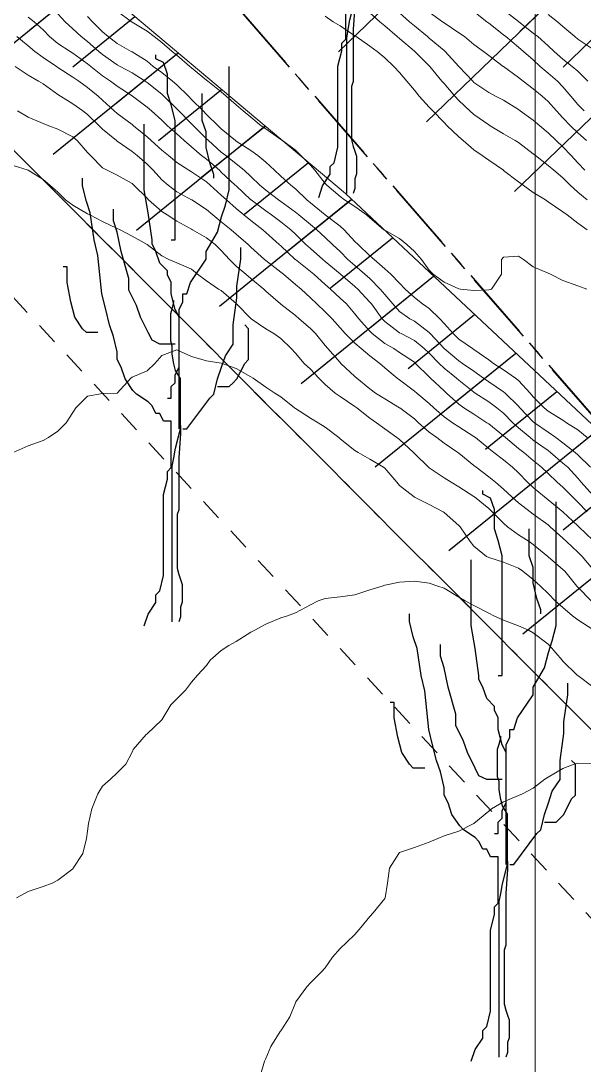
# Model space of a CAD drawing. Header units: centimetres. Extents: x 0 to 642158, y -847 to 649707.
# Drawn here: x 616849.51 to 616868.46, y 621132.12 to 621167.28 of the extents above; entities that cross this region are included whole.
import ezdxf

# ---------------------------------------------------------------- set-up
doc = ezdxf.new("R2010")
doc.units = ezdxf.units.CM
doc.header["$MEASUREMENT"] = 0
doc.linetypes.add('CENTERX2', pattern=[4, 2.5, -0.5, 0.5, -0.5])
doc.linetypes.add('JIS_02_0.7', pattern=[1.35, 0.75, -0.6])
for name, color, linetype, lineweight in [('MEV_grille', 254, 'Continuous', 9), ('MEV_schema paysager_V', 7, 'Continuous', 20), ('MEV_vegetal_V', 7, 'Continuous', 25), ('WAL_parcellaire agricole', 7, 'JIS_02_0.7', 25), ('WAL_topographie 0.5', 253, 'Continuous', 20)]:
    doc.layers.add(name, color=color, linetype=linetype, lineweight=lineweight)
doc.layers.add('MEV_schema paysager_Ha', color=7, linetype='Continuous', lineweight=25, transparency=0.13)
doc.layers.add('SPW_parcellaire cadastral', color=7, linetype='CENTERX2', lineweight=25, true_color=0xff0542)
picture_1 = doc.add_image_def('image2.png', size_in_pixel=(6614, 11023))

# ---------------------------------------------------------------- blocks, each defined once
blk = doc.blocks.new('legende vegetal')
at = {"layer": 'MEV_vegetal_V'}
for points in [[(616859.43, 621161.144), (616859.56, 621161.534), (616859.819, 621161.924), (616859.819, 621162.183), (616859.949, 621162.313), (616860.079, 621162.833), (616860.079, 621165.56), (616860.209, 621166.08), (616860.209, 621166.339), (616860.339, 621166.469), (616860.339, 621168.028)], [(616860.373, 621161.279), (616860.373, 621166.521), (616860.427, 621166.794), (616860.482, 621167.121), (616860.646, 621167.777), (616860.646, 621169.469), (616860.482, 621169.742), (616860.427, 621169.96), (616860.373, 621170.288), (616860.373, 621170.561), (616860.318, 621170.725), (616860.318, 621171.653), (616860.373, 621171.817), (616860.427, 621172.035), (616860.427, 621172.09)], [(616860.646, 621167.886), (616860.646, 621167.613), (616860.592, 621166.794), (616860.592, 621165.047), (616860.537, 621164.883), (616860.537, 621163.081), (616860.592, 621162.863), (616860.646, 621162.699), (616860.7, 621162.535), (616860.7, 621161.935), (616860.646, 621161.771), (616860.646, 621161.443), (616860.592, 621161.279)], [(616854.47, 621159.711), (616854.6, 621159.711), (616854.6, 621163.738), (616854.47, 621164.257), (616854.341, 621164.647), (616854.341, 621165.296), (616854.211, 621165.686), (616853.951, 621165.815), (616853.951, 621165.946)], [(616854.341, 621154.386), (616854.47, 621154.386), (616854.47, 621154.776), (616854.6, 621154.905), (616854.6, 621155.165), (616854.731, 621155.425), (616854.731, 621157.373), (616854.86, 621157.633), (616854.86, 621157.893), (616854.99, 621157.893), (616855.12, 621158.283), (616855.64, 621159.062), (616855.64, 621159.322), (616856.03, 621159.971), (616856.16, 621160.49), (616856.289, 621160.88), (616856.419, 621161.4), (616856.419, 621165.556)], [(616855.899, 621161.789), (616855.899, 621161.919), (616855.77, 621162.309), (616855.64, 621162.828), (616855.64, 621163.348), (616855.51, 621163.738), (616855.51, 621164.647)], [(616854.731, 621153.347), (616854.731, 621157.114), (616854.6, 621157.373), (616854.47, 621157.893), (616854.47, 621158.283), (616854.341, 621158.542), (616854.341, 621158.672), (616854.08, 621158.932), (616853.951, 621159.322), (616853.821, 621159.581), (616853.821, 621159.711), (616853.691, 621160.62), (616853.561, 621161.4), (616853.561, 621163.608)], [(616853.561, 621146.723), (616853.691, 621147.112), (616853.951, 621147.502), (616853.951, 621147.762), (616854.08, 621147.892), (616854.211, 621148.411), (616854.211, 621151.139), (616854.341, 621151.659), (616854.341, 621151.918), (616854.47, 621152.048), (616854.47, 621153.607), (616854.211, 621153.607), (616854.08, 621153.866), (616853.951, 621153.866), (616853.821, 621154.126), (616853.691, 621154.256), (616853.301, 621154.516), (616853.171, 621154.646), (616852.912, 621155.035), (616852.781, 621155.425), (616852.651, 621155.685), (616852.651, 621155.945), (616852.522, 621156.464), (616852.392, 621156.854), (616852.261, 621157.373), (616852.132, 621157.893), (616852.002, 621159.191), (616851.872, 621159.711), (616851.742, 621160.62), (616851.612, 621161.01), (616851.482, 621161.529), (616851.482, 621161.789)], [(616854.6, 621156.204), (616854.08, 621156.204), (616853.821, 621156.334), (616853.691, 621156.594), (616853.431, 621157.114), (616853.301, 621157.503), (616853.041, 621158.023), (616853.041, 621158.412), (616852.781, 621159.322), (616852.651, 621159.971), (616852.522, 621160.36), (616852.522, 621160.75)], [(616854.86, 621153.347), (616854.99, 621153.347), (616855.77, 621154.386), (616855.899, 621154.516), (616856.03, 621155.035), (616856.16, 621155.425), (616856.289, 621155.815), (616856.55, 621156.204), (616856.55, 621156.854), (616856.679, 621157.763), (616856.679, 621158.153), (616856.809, 621159.062), (616856.809, 621159.452)], [(616852.002, 621156.594), (616851.612, 621156.594), (616851.482, 621156.724), (616851.222, 621157.114), (616851.093, 621157.633), (616850.962, 621158.283), (616850.962, 621158.802), (616850.832, 621158.802)], [(616854.504, 621146.858), (616854.504, 621152.1), (616854.559, 621152.373), (616854.614, 621152.7), (616854.778, 621153.356), (616854.778, 621155.048), (616854.614, 621155.321), (616854.559, 621155.539), (616854.504, 621155.867), (616854.504, 621156.14), (616854.45, 621156.303), (616854.45, 621157.232), (616854.504, 621157.396), (616854.559, 621157.614), (616854.559, 621157.668)], [(616856.03, 621154.776), (616856.419, 621154.776), (616856.55, 621154.905), (616856.679, 621155.035), (616856.939, 621155.555), (616857.069, 621155.685), (616857.069, 621156.724), (616856.939, 621156.854)], [(616854.778, 621153.465), (616854.778, 621153.191), (616854.723, 621152.373), (616854.723, 621150.626), (616854.668, 621150.462), (616854.668, 621148.66), (616854.723, 621148.442), (616854.778, 621148.278), (616854.832, 621148.114), (616854.832, 621147.513), (616854.778, 621147.35), (616854.778, 621147.022), (616854.723, 621146.858)], [(616865.474, 621145.045), (616865.604, 621145.045), (616865.604, 621149.072), (616865.474, 621149.591), (616865.344, 621149.981), (616865.344, 621150.63), (616865.214, 621151.02), (616864.954, 621151.15), (616864.954, 621151.28)], [(616865.344, 621139.72), (616865.474, 621139.72), (616865.474, 621140.11), (616865.604, 621140.24), (616865.604, 621140.499), (616865.734, 621140.759), (616865.734, 621142.708), (616865.864, 621142.967), (616865.864, 621143.227), (616865.994, 621143.227), (616866.124, 621143.617), (616866.643, 621144.396), (616866.643, 621144.656), (616867.033, 621145.305), (616867.163, 621145.825), (616867.293, 621146.214), (616867.423, 621146.734), (616867.423, 621150.89)], [(616866.903, 621147.123), (616866.903, 621147.253), (616866.773, 621147.643), (616866.643, 621148.163), (616866.643, 621148.682), (616866.514, 621149.072), (616866.514, 621149.981)], [(616865.734, 621138.681), (616865.734, 621142.448), (616865.604, 621142.708), (616865.474, 621143.227), (616865.474, 621143.617), (616865.344, 621143.877), (616865.344, 621144.006), (616865.084, 621144.266), (616864.954, 621144.656), (616864.824, 621144.916), (616864.824, 621145.045), (616864.695, 621145.954), (616864.564, 621146.734), (616864.564, 621148.942)], [(616864.564, 621132.057), (616864.695, 621132.447), (616864.954, 621132.837), (616864.954, 621133.096), (616865.084, 621133.226), (616865.214, 621133.746), (616865.214, 621136.473), (616865.344, 621136.993), (616865.344, 621137.253), (616865.474, 621137.382), (616865.474, 621138.941), (616865.214, 621138.941), (616865.084, 621139.201), (616864.954, 621139.201), (616864.824, 621139.461), (616864.695, 621139.591), (616864.305, 621139.85), (616864.175, 621139.98), (616863.915, 621140.37), (616863.785, 621140.759), (616863.655, 621141.019), (616863.655, 621141.279), (616863.525, 621141.798), (616863.395, 621142.188), (616863.265, 621142.708), (616863.135, 621143.227), (616863.005, 621144.526), (616862.875, 621145.045), (616862.745, 621145.954), (616862.615, 621146.344), (616862.486, 621146.864), (616862.486, 621147.123)], [(616865.604, 621141.539), (616865.084, 621141.539), (616864.824, 621141.668), (616864.695, 621141.928), (616864.434, 621142.448), (616864.305, 621142.837), (616864.045, 621143.357), (616864.045, 621143.747), (616863.785, 621144.656), (616863.655, 621145.305), (616863.525, 621145.695), (616863.525, 621146.085)], [(616865.864, 621138.681), (616865.994, 621138.681), (616866.773, 621139.72), (616866.903, 621139.85), (616867.033, 621140.37), (616867.163, 621140.759), (616867.293, 621141.149), (616867.553, 621141.539), (616867.553, 621142.188), (616867.683, 621143.097), (616867.683, 621143.487), (616867.813, 621144.396), (616867.813, 621144.786)], [(616863.005, 621141.928), (616862.615, 621141.928), (616862.486, 621142.058), (616862.226, 621142.448), (616862.096, 621142.967), (616861.966, 621143.617), (616861.966, 621144.136), (616861.836, 621144.136)], [(616865.508, 621132.192), (616865.508, 621137.434), (616865.562, 621137.707), (616865.617, 621138.034), (616865.781, 621138.69), (616865.781, 621140.382), (616865.617, 621140.655), (616865.562, 621140.873), (616865.508, 621141.201), (616865.508, 621141.474), (616865.453, 621141.638), (616865.453, 621142.566), (616865.508, 621142.73), (616865.562, 621142.948), (616865.562, 621143.003)], [(616867.033, 621140.11), (616867.423, 621140.11), (616867.553, 621140.24), (616867.683, 621140.37), (616867.943, 621140.889), (616868.072, 621141.019), (616868.072, 621142.058), (616867.943, 621142.188)], [(616865.781, 621138.799), (616865.781, 621138.526), (616865.726, 621137.707), (616865.726, 621135.96), (616865.672, 621135.796), (616865.672, 621133.994), (616865.726, 621133.776), (616865.781, 621133.612), (616865.835, 621133.448), (616865.835, 621132.848), (616865.781, 621132.684), (616865.781, 621132.356), (616865.726, 621132.192)]]:
    blk.add_lwpolyline(points, dxfattribs=at)
blk = doc.blocks.new('*U112')
at = {"layer": 'MEV_grille', "transparency": 33554687}
blk.add_lwpolyline([(0, 1825.476), (0, -1825.476)], dxfattribs=at)
blk = doc.blocks.new('*U113')
at = {"layer": 'MEV_grille', "color": 0, "linetype": 'ByBlock', "lineweight": -2, "transparency": 16777216}
blk.add_blockref('*U112', (1500, 0), dxfattribs=at)

msp = doc.modelspace()

# ---------------------------------------------------------------- hatches: boundary and pattern name
at = {"layer": 'MEV_schema paysager_Ha', "transparency": 33554687}
h = msp.add_hatch(dxfattribs=at)
h.set_pattern_fill('ANSI31', color=60, scale=30, angle=359)
h.paths.add_polyline_path([(616757.324, 621259.849), (616760.155, 621257.242), (616760.982, 621256.726), (616761.085, 621254.97), (616761.292, 621252.904), (616762.739, 621251.355), (616766.252, 621247.429), (616776.276, 621240.095), (616803.635, 621221.386), (616814.775, 621210.573), (616832.211, 621197.985), (616844.965, 621188.786), (616864.899, 621172.406), (616872.703, 621166.356), (616874.496, 621164.947), (616886.002, 621150.276), (616883.932, 621149.958), (616881.224, 621149.639), (616872.465, 621156.485), (616855.742, 621169.779), (616840.293, 621183.152), (616825.694, 621194.945), (616802.145, 621212.096), (616783.054, 621227.818), (616772.886, 621235.766), (616764.994, 621244.141), (616758.559, 621250.209), (616756.434, 621253.911), (616755.706, 621255.731), (616755.584, 621257.613), (616755.706, 621258.644), (616756.92, 621259.615)])
h = msp.add_hatch(dxfattribs=at)
h.set_pattern_fill('ANSI31', color=60, scale=15, angle=359)
h.paths.add_polyline_path([(616757.324, 621259.849), (616760.155, 621257.242), (616760.982, 621256.726), (616761.085, 621254.97), (616761.292, 621252.904), (616762.739, 621251.355), (616766.252, 621247.429), (616776.276, 621240.095), (616803.635, 621221.386), (616814.775, 621210.573), (616832.211, 621197.985), (616844.965, 621188.786), (616864.899, 621172.406), (616872.703, 621166.356), (616874.496, 621164.947), (616886.002, 621150.276), (616883.932, 621149.958), (616881.75, 621152.337), (616874.75, 621159.908), (616858.874, 621173.092), (616842.557, 621186.029), (616828, 621196.997), (616806.346, 621214.81), (616786.102, 621230.091), (616775.767, 621237.806), (616766.25, 621245.564), (616760.173, 621251.167), (616760.132, 621253.928), (616759.25, 621255.916), (616756.75, 621257.606), (616755.706, 621258.644), (616756.92, 621259.615)])
h = msp.add_hatch(dxfattribs=at)
h.set_pattern_fill('ANSI31', color=60, scale=30, angle=354)
h.paths.add_polyline_path([(616763.793, 621237.399), (616780.361, 621223.636), (616806.73, 621203.109), (616835.432, 621183.048), (616849.2, 621170.918), (616860.426, 621161.465), (616877.021, 621145.92), (616895.432, 621126.667), (616906.244, 621113.266), (616915.551, 621100.874), (616925.104, 621088.577), (616933.769, 621076.473), (616936.099, 621075.05), (616937.977, 621072.979), (616937.912, 621070.973), (616937.135, 621069.225), (616936.358, 621067.608), (616937.135, 621064.501), (616940.76, 621060.683), (616945.227, 621056.8), (616947.105, 621052.206), (616962.41, 621024.728), (616974.109, 620995.255), (616988.613, 620964.831), (617000.873, 620934.818), (616994.034, 620945.287), (616980.56, 620976.65), (616967.841, 621003.399), (616952.474, 621032.764), (616936.299, 621056.62), (616930.996, 621060.508), (616927.549, 621064.307), (616925.604, 621066.074), (616925.516, 621067.841), (616925.125, 621068.86), (616924.852, 621069.499), (616924.487, 621070.183), (616924.304, 621071.324), (616923.391, 621073.103), (616922.341, 621073.925), (616921.096, 621075.97), (616919.417, 621078.356), (616911.722, 621092.304), (616907.214, 621097.272), (616901.665, 621105.707), (616893.69, 621116.453), (616882.131, 621129.394), (616872.652, 621139.563), (616858.571, 621155.492), (616844.444, 621168.426), (616830.582, 621180.304), (616816.719, 621190.861), (616800.357, 621202.226), (616786.054, 621214.304), (616772.55, 621226.115), (616757.239, 621240.336), (616751.019, 621247.072), (616746.267, 621252.771), (616748.773, 621253.031), (616755.597, 621245.259), (616761.904, 621239.386)])
h = msp.add_hatch(dxfattribs=at)
h.set_pattern_fill('ANSI31', color=60, scale=15, angle=354)
h.paths.add_polyline_path([(616763.793, 621237.399), (616780.361, 621223.636), (616806.73, 621203.109), (616835.432, 621183.048), (616849.2, 621170.918), (616860.426, 621161.465), (616877.021, 621145.92), (616895.432, 621126.667), (616906.244, 621113.266), (616915.551, 621100.874), (616925.104, 621088.577), (616933.769, 621076.473), (616936.099, 621075.05), (616937.977, 621072.979), (616937.912, 621070.973), (616937.135, 621069.225), (616936.358, 621067.608), (616937.135, 621064.501), (616940.76, 621060.683), (616945.227, 621056.8), (616947.105, 621052.206), (616962.41, 621024.728), (616974.109, 620995.255), (616988.613, 620964.831), (617000.873, 620934.818), (616995.278, 620946.197), (616981.322, 620977.591), (616968.949, 621004.724), (616954.95, 621033.47), (616939.273, 621058.598), (616934.212, 621062.775), (616932.292, 621066.548), (616932.356, 621068.019), (616932.484, 621070.385), (616932.676, 621072.303), (616931.333, 621074.286), (616929.926, 621075.948), (616928.134, 621077.547), (616926.215, 621078.186), (616923.976, 621080.872), (616915.079, 621094.601), (616910.377, 621100.394), (616904.363, 621108.155), (616896.709, 621119.194), (616884.982, 621132.444), (616875.303, 621142.281), (616859.978, 621158.245), (616846.267, 621170.017), (616832.7, 621182.018), (616818.337, 621192.934), (616802.115, 621203.987), (616787.085, 621215.761), (616773.725, 621227.447), (616758.184, 621241.318), (616751.756, 621248.212), (616746.267, 621252.771), (616748.773, 621253.031), (616755.597, 621245.259), (616761.904, 621239.386)])

# ---------------------------------------------------------------- linework, layer by layer
at = {"layer": 'MEV_schema paysager_V', "color": 60}
msp.add_lwpolyline([(616748.773, 621253.031), (616755.597, 621245.259), (616761.904, 621239.386), (616763.793, 621237.399), (616780.361, 621223.636), (616806.73, 621203.109), (616835.432, 621183.048), (616849.2, 621170.918), (616860.426, 621161.465), (616877.021, 621145.92), (616895.432, 621126.667), (616906.244, 621113.266)], dxfattribs=at)
at = {"layer": 'SPW_parcellaire cadastral'}
for points in [[(616759.547, 621253.317), (616769.052, 621263.236), (616807.471, 621257.591), (616853.21, 621251.95), (616855.188, 621236.398), (616860.014, 621211.506), (616871.754, 621169.863), (616875.83, 621158.333), (616880.257, 621148.971), (616874.289, 621147.611), (616838.405, 621188.897), (616792.367, 621225.886), (616769.031, 621243.825), (616759.547, 621253.317)], [(617069.693, 620775.462), (617042.312, 620836.61), (617036.267, 620850.114), (617034.006, 620855.163), (617017.558, 620891.904), (616974.006, 620989.185), (616961.91, 621014.447), (616950.392, 621034.719), (616936.965, 621054.591), (616923.841, 621069.865), (616923.568, 621072.35), (616921.936, 621074.869), (616902.276, 621105.214), (616875.163, 621136.929), (616841.151, 621171.07), (616825.651, 621183.795), (616803.88, 621199.445), (616783.079, 621216.904), (616753.119, 621246.609), (616755.27, 621248.854), (616758.203, 621251.915), (616759.547, 621253.317)], [(616759.547, 621253.317), (616769.031, 621243.825), (616792.367, 621225.886), (616838.405, 621188.897), (616874.289, 621147.611), (616880.257, 621148.971), (616875.83, 621158.333), (616871.754, 621169.863), (616860.014, 621211.506), (616855.188, 621236.398), (616853.21, 621251.95), (616866.215, 621247.765), (616874.077, 621241.92), (616881.234, 621232.553), (616885.867, 621223.79), (616890.69, 621210.508), (616901.351, 621171.858)], [(616847.565, 621061.691), (616772.42, 621142.06), (616841.151, 621171.07), (616875.163, 621136.929), (616902.276, 621105.214), (616921.936, 621074.869), (616923.568, 621072.35), (616896.517, 621069.531), (616879.69, 621063.677), (616847.565, 621061.691)]]:
    msp.add_lwpolyline(points, dxfattribs=at)
at = {"layer": 'WAL_parcellaire agricole'}
msp.add_lwpolyline([(616729.279, 621214.505), (616755.498, 621243.526), (616799.169, 621200.865), (616838.173, 621169.87), (616922.849, 621078.881), (616887.651, 621066.277), (616828.245, 621125.169), (616732.293, 621211.325), (616729.279, 621214.505)], dxfattribs=at)
at = {"layer": 'WAL_topographie 0.5'}
for points in [[(616868.681, 621152.25), (616868.25, 621152.672), (616868.164, 621152.75), (616867.75, 621153.073), (616867.508, 621153.25), (616867.25, 621153.428), (616866.787, 621153.75), (616866.75, 621153.781), (616866.3, 621154.25), (616866.25, 621154.308), (616865.803, 621154.75), (616865.75, 621154.794), (616865.25, 621155.129), (616865.078, 621155.25), (616864.75, 621155.486), (616864.37, 621155.75), (616864.25, 621155.831), (616863.754, 621156.25), (616863.75, 621156.254), (616863.283, 621156.75), (616863.25, 621156.787), (616862.75, 621157.166), (616862.601, 621157.25), (616862.25, 621157.501), (616862.026, 621157.75), (616861.75, 621158.071), (616861.602, 621158.25), (616861.25, 621158.602), (616861.086, 621158.75), (616860.75, 621159.043), (616860.511, 621159.25), (616860.25, 621159.511), (616859.993, 621159.75), (616859.75, 621159.984), (616859.463, 621160.25), (616859.25, 621160.421), (616858.863, 621160.75), (616858.75, 621160.844), (616858.25, 621161.202), (616858.178, 621161.25), (616857.75, 621161.578), (616857.552, 621161.75), (616857.25, 621162.044), (616857.024, 621162.25), (616856.75, 621162.464), (616856.398, 621162.75), (616856.25, 621162.866), (616855.817, 621163.25), (616855.75, 621163.315), (616855.311, 621163.75), (616855.25, 621163.813), (616854.821, 621164.25), (616854.75, 621164.324), (616854.322, 621164.75), (616854.25, 621164.814), (616853.75, 621165.208), (616853.689, 621165.25), (616853.25, 621165.527), (616852.843, 621165.75), (616852.75, 621165.8), (616852.25, 621166.146), (616852.129, 621166.25), (616851.75, 621166.592), (616851.539, 621166.75), (616851.25, 621167.012), (616850.996, 621167.25), (616850.75, 621167.516)], [(616868.55, 621158.25), (616868.25, 621158.362), (616867.75, 621158.535), (616867.325, 621158.75), (616867.25, 621158.79), (616866.75, 621159), (616866.426, 621159.25), (616866.25, 621159.355), (616865.75, 621159.324), (616865.681, 621159.25), (616865.675, 621158.75), (616865.341, 621158.25), (616865.25, 621158.228), (616864.75, 621158.197), (616864.306, 621158.25), (616864.25, 621158.257), (616863.75, 621158.482), (616863.384, 621158.75), (616863.25, 621158.891), (616862.985, 621159.25), (616862.75, 621159.52), (616862.495, 621159.75), (616862.25, 621159.948), (616861.75, 621160.229), (616861.724, 621160.25), (616861.25, 621160.645), (616861.136, 621160.75), (616860.75, 621161.034), (616860.4, 621161.25), (616860.25, 621161.369), (616859.798, 621161.75), (616859.75, 621161.807), (616859.403, 621162.25), (616859.25, 621162.424), (616858.928, 621162.75), (616858.75, 621162.924), (616858.311, 621163.25), (616858.25, 621163.289), (616857.75, 621163.647), (616857.591, 621163.75), (616857.25, 621164.038), (616856.983, 621164.25), (616856.75, 621164.453), (616856.416, 621164.75), (616856.25, 621164.891), (616855.795, 621165.25), (616855.75, 621165.286), (616855.25, 621165.698), (616855.186, 621165.75), (616854.75, 621166.127), (616854.597, 621166.25), (616854.25, 621166.553), (616853.993, 621166.75), (616853.75, 621166.935), (616853.25, 621167.235), (616853.225, 621167.25), (616852.75, 621167.606)], [(616868.562, 621161.25), (616868.25, 621161.514), (616867.992, 621161.75), (616867.75, 621162.001), (616867.447, 621162.25), (616867.25, 621162.417), (616866.821, 621162.75), (616866.75, 621162.81), (616866.25, 621163.181), (616866.141, 621163.25), (616865.75, 621163.483), (616865.297, 621163.75), (616865.25, 621163.777), (616864.75, 621164.124), (616864.613, 621164.25), (616864.25, 621164.603), (616864.115, 621164.75), (616863.75, 621165.169), (616863.676, 621165.25), (616863.27, 621165.75), (616863.25, 621165.771), (616862.761, 621166.25), (616862.75, 621166.259), (616862.25, 621166.683), (616862.174, 621166.75), (616861.75, 621167.117), (616861.591, 621167.25), (616861.25, 621167.556)], [(616868.48, 621162.25), (616868.25, 621162.503), (616868.023, 621162.75), (616867.75, 621163.035), (616867.519, 621163.25), (616867.25, 621163.51), (616866.967, 621163.75), (616866.75, 621163.934), (616866.314, 621164.25), (616866.25, 621164.297), (616865.75, 621164.607), (616865.473, 621164.75), (616865.25, 621164.87), (616864.75, 621165.211), (616864.712, 621165.25), (616864.25, 621165.741), (616864.243, 621165.75), (616863.789, 621166.25), (616863.75, 621166.283), (616863.25, 621166.7), (616863.191, 621166.75), (616862.75, 621167.11), (616862.584, 621167.25), (616862.25, 621167.552)], [(616868.539, 621163.25), (616868.25, 621163.516), (616868.007, 621163.75), (616867.75, 621164.013), (616867.527, 621164.25), (616867.25, 621164.571), (616867.044, 621164.75), (616866.75, 621164.992), (616866.405, 621165.25), (616866.25, 621165.374), (616865.75, 621165.74), (616865.734, 621165.75), (616865.25, 621166.11), (616865.071, 621166.25), (616864.75, 621166.491), (616864.43, 621166.75), (616864.25, 621166.881), (616863.75, 621167.211), (616863.697, 621167.25), (616863.25, 621167.572)], [(616868.466, 621164.25), (616868.25, 621164.464), (616868.018, 621164.75), (616867.75, 621165.06), (616867.562, 621165.25), (616867.25, 621165.522), (616866.985, 621165.75), (616866.75, 621165.965), (616866.425, 621166.25), (616866.25, 621166.399), (616865.83, 621166.75), (616865.75, 621166.813), (616865.25, 621167.199), (616865.186, 621167.25), (616864.75, 621167.602)], [(616868.591, 621165.25), (616868.25, 621165.584), (616868.062, 621165.75), (616867.75, 621165.992), (616867.456, 621166.25), (616867.25, 621166.441), (616866.901, 621166.75), (616866.75, 621166.869), (616866.262, 621167.25), (616866.25, 621167.258), (616865.75, 621167.656)], [(616868.75, 621166.33), (616868.25, 621166.666), (616868.145, 621166.75), (616867.75, 621167.092), (616867.567, 621167.25), (616867.25, 621167.496)], [(616868.75, 621151.312), (616868.367, 621151.75), (616868.25, 621151.887), (616867.909, 621152.25), (616867.75, 621152.393), (616867.334, 621152.75), (616867.25, 621152.812), (616866.75, 621153.167), (616866.643, 621153.25), (616866.25, 621153.579), (616866.064, 621153.75), (616865.75, 621154.071), (616865.521, 621154.25), (616865.25, 621154.449), (616864.794, 621154.75), (616864.75, 621154.779), (616864.25, 621155.179), (616864.17, 621155.25), (616863.75, 621155.587), (616863.588, 621155.75), (616863.25, 621156.098), (616863.081, 621156.25), (616862.75, 621156.514), (616862.303, 621156.75), (616862.25, 621156.779), (616861.75, 621157.157), (616861.662, 621157.25), (616861.302, 621157.75), (616861.25, 621157.813), (616860.842, 621158.25), (616860.75, 621158.333), (616860.261, 621158.75), (616860.25, 621158.759), (616859.75, 621159.183), (616859.666, 621159.25), (616859.25, 621159.612), (616859.1, 621159.75), (616858.75, 621160.094), (616858.587, 621160.25), (616858.25, 621160.518), (616857.943, 621160.75), (616857.75, 621160.882), (616857.26, 621161.25), (616857.25, 621161.258), (616856.75, 621161.724), (616856.722, 621161.75), (616856.25, 621162.192), (616856.186, 621162.25), (616855.75, 621162.625), (616855.586, 621162.75), (616855.25, 621163.04), (616854.996, 621163.25), (616854.75, 621163.481), (616854.445, 621163.75), (616854.25, 621163.934), (616853.899, 621164.25), (616853.75, 621164.381), (616853.258, 621164.75), (616853.25, 621164.755), (616852.75, 621165.079), (616852.525, 621165.25), (616852.25, 621165.43), (616851.855, 621165.75), (616851.75, 621165.839), (616851.25, 621166.194), (616851.159, 621166.25), (616850.75, 621166.522), (616850.471, 621166.75), (616850.25, 621166.983), (616849.955, 621167.25), (616849.75, 621167.41)], [(616868.564, 621153.25), (616868.25, 621153.512), (616867.87, 621153.75), (616867.75, 621153.835), (616867.25, 621154.142), (616867.114, 621154.25), (616866.75, 621154.623), (616866.644, 621154.75), (616866.25, 621155.176), (616866.156, 621155.25), (616865.75, 621155.536), (616865.406, 621155.75), (616865.25, 621155.868), (616864.75, 621156.22), (616864.701, 621156.25), (616864.25, 621156.565), (616864.057, 621156.75), (616863.75, 621157.092), (616863.61, 621157.25), (616863.25, 621157.591), (616863.021, 621157.75), (616862.75, 621157.967), (616862.442, 621158.25), (616862.25, 621158.444), (616861.953, 621158.75), (616861.75, 621158.935), (616861.394, 621159.25), (616861.25, 621159.372), (616860.851, 621159.75), (616860.75, 621159.856), (616860.385, 621160.25), (616860.25, 621160.37), (616859.75, 621160.745), (616859.744, 621160.75), (616859.25, 621161.154), (616859.134, 621161.25), (616858.75, 621161.624), (616858.587, 621161.75), (616858.25, 621162.056), (616858.042, 621162.25), (616857.75, 621162.524), (616857.479, 621162.75), (616857.25, 621162.913), (616856.75, 621163.233), (616856.728, 621163.25), (616856.25, 621163.645), (616856.14, 621163.75), (616855.75, 621164.133), (616855.637, 621164.25), (616855.25, 621164.638), (616855.142, 621164.75), (616854.75, 621165.125), (616854.608, 621165.25), (616854.25, 621165.54), (616853.96, 621165.75), (616853.75, 621165.92), (616853.25, 621166.234), (616853.219, 621166.25), (616852.75, 621166.52), (616852.441, 621166.75), (616852.25, 621166.912), (616851.918, 621167.25), (616851.75, 621167.433)], [(616868.567, 621160.25), (616868.25, 621160.471), (616867.885, 621160.75), (616867.75, 621160.856), (616867.25, 621161.193), (616867.158, 621161.25), (616866.75, 621161.502), (616866.409, 621161.75), (616866.25, 621161.862), (616865.75, 621162.246), (616865.745, 621162.25), (616865.25, 621162.59), (616865.031, 621162.75), (616864.75, 621162.942), (616864.391, 621163.25), (616864.25, 621163.373), (616863.853, 621163.75), (616863.75, 621163.86), (616863.37, 621164.25), (616863.25, 621164.373), (616862.907, 621164.75), (616862.75, 621164.947), (616862.5, 621165.25), (616862.25, 621165.547), (616862.06, 621165.75), (616861.75, 621166.039), (616861.499, 621166.25), (616861.25, 621166.434), (616860.793, 621166.75), (616860.75, 621166.78), (616860.25, 621167.11), (616860.017, 621167.25), (616859.75, 621167.438)], [(616868.567, 621150.75), (616868.25, 621151.075), (616868.066, 621151.25), (616867.75, 621151.576), (616867.552, 621151.75), (616867.25, 621152.038), (616867.031, 621152.25), (616866.75, 621152.48), (616866.431, 621152.75), (616866.25, 621152.886), (616865.816, 621153.25), (616865.75, 621153.311), (616865.25, 621153.708), (616865.191, 621153.75), (616864.75, 621154.035), (616864.41, 621154.25), (616864.25, 621154.37), (616863.829, 621154.75), (616863.75, 621154.82), (616863.291, 621155.25), (616863.25, 621155.291), (616862.789, 621155.75), (616862.75, 621155.785), (616862.25, 621156.12), (616862.057, 621156.25), (616861.75, 621156.42), (616861.328, 621156.75), (616861.25, 621156.834), (616860.881, 621157.25), (616860.75, 621157.422), (616860.461, 621157.75), (616860.25, 621157.948), (616859.923, 621158.25), (616859.75, 621158.402), (616859.361, 621158.75), (616859.25, 621158.839), (616858.75, 621159.241), (616858.739, 621159.25), (616858.25, 621159.705), (616858.2, 621159.75), (616857.75, 621160.16), (616857.652, 621160.25), (616857.25, 621160.56), (616857.013, 621160.75), (616856.75, 621160.963), (616856.425, 621161.25), (616856.25, 621161.416), (616855.875, 621161.75), (616855.75, 621161.862), (616855.25, 621162.196), (616855.159, 621162.25), (616854.75, 621162.513), (616854.469, 621162.75), (616854.25, 621162.932), (616853.895, 621163.25), (616853.75, 621163.379), (616853.297, 621163.75), (616853.25, 621163.787), (616852.75, 621164.159), (616852.648, 621164.25), (616852.25, 621164.616), (616852.106, 621164.75), (616851.75, 621165.042), (616851.451, 621165.25), (616851.25, 621165.389), (616850.75, 621165.717), (616850.702, 621165.75), (616850.25, 621166.05), (616849.974, 621166.25), (616849.75, 621166.439), (616849.374, 621166.75)], [(616868.75, 621149.795), (616868.282, 621150.25), (616868.25, 621150.281), (616867.75, 621150.746), (616867.745, 621150.75), (616867.25, 621151.158), (616867.126, 621151.25), (616866.75, 621151.567), (616866.554, 621151.75), (616866.25, 621152.062), (616866.053, 621152.25), (616865.75, 621152.501), (616865.425, 621152.75), (616865.25, 621152.885), (616864.801, 621153.25), (616864.75, 621153.286), (616864.25, 621153.613), (616864.035, 621153.75), (616863.75, 621153.946), (616863.407, 621154.25), (616863.25, 621154.397), (616862.828, 621154.75), (616862.75, 621154.818), (616862.25, 621155.192), (616862.167, 621155.25), (616861.75, 621155.596), (616861.582, 621155.75), (616861.25, 621156.005), (616860.962, 621156.25), (616860.75, 621156.429), (616860.423, 621156.75), (616860.25, 621156.951), (616859.985, 621157.25), (616859.75, 621157.482), (616859.464, 621157.75), (616859.25, 621157.957), (616858.937, 621158.25), (616858.75, 621158.409), (616858.342, 621158.75), (616858.25, 621158.824), (616857.75, 621159.216), (616857.708, 621159.25), (616857.25, 621159.657), (616857.153, 621159.75), (616856.75, 621160.101), (616856.577, 621160.25), (616856.25, 621160.517), (616855.963, 621160.75), (616855.75, 621160.928), (616855.256, 621161.25), (616855.25, 621161.254), (616854.75, 621161.528), (616854.462, 621161.75), (616854.25, 621161.926), (616853.956, 621162.25), (616853.75, 621162.455), (616853.414, 621162.75), (616853.25, 621162.886), (616852.75, 621163.228), (616852.721, 621163.25), (616852.25, 621163.637), (616852.136, 621163.75), (616851.75, 621164.127), (616851.589, 621164.25), (616851.25, 621164.493), (616850.835, 621164.75), (616850.75, 621164.804), (616850.25, 621165.157), (616850.099, 621165.25), (616849.75, 621165.448), (616849.312, 621165.75)], [(616868.75, 621148.82), (616868.391, 621149.25), (616868.25, 621149.395), (616867.873, 621149.75), (616867.75, 621149.864), (616867.318, 621150.25), (616867.25, 621150.308), (616866.75, 621150.673), (616866.645, 621150.75), (616866.25, 621151.048), (616866.03, 621151.25), (616865.75, 621151.516), (616865.478, 621151.75), (616865.25, 621151.929), (616864.824, 621152.25), (616864.75, 621152.309), (616864.25, 621152.722), (616864.212, 621152.75), (616863.75, 621153.064), (616863.499, 621153.25), (616863.25, 621153.431), (616862.89, 621153.75), (616862.75, 621153.877), (616862.257, 621154.25), (616862.25, 621154.255), (616861.75, 621154.55), (616861.445, 621154.75), (616861.25, 621154.897), (616860.808, 621155.25), (616860.75, 621155.303), (616860.275, 621155.75), (616860.25, 621155.773), (616859.837, 621156.25), (616859.75, 621156.352), (616859.416, 621156.75), (616859.25, 621156.919), (616858.875, 621157.25), (616858.75, 621157.356), (616858.25, 621157.741), (616858.238, 621157.75), (616857.75, 621158.182), (616857.678, 621158.25), (616857.25, 621158.61), (616857.081, 621158.75), (616856.75, 621159.027), (616856.532, 621159.25), (616856.25, 621159.552), (616856.045, 621159.75), (616855.75, 621159.978), (616855.28, 621160.25), (616855.25, 621160.269), (616854.75, 621160.535), (616854.429, 621160.75), (616854.25, 621160.867), (616853.805, 621161.25), (616853.75, 621161.308), (616853.31, 621161.75), (616853.25, 621161.81), (616852.75, 621162.085), (616852.412, 621162.25), (616852.25, 621162.334), (616851.846, 621162.75), (616851.75, 621162.853), (616851.395, 621163.25), (616851.25, 621163.373), (616850.75, 621163.639), (616850.45, 621163.75), (616850.25, 621163.825), (616849.75, 621164.043), (616849.387, 621164.25)], [(616868.699, 621147.75), (616868.25, 621148.21), (616868.215, 621148.25), (616867.809, 621148.75), (616867.75, 621148.81), (616867.25, 621149.24), (616867.239, 621149.25), (616866.75, 621149.655), (616866.607, 621149.75), (616866.25, 621149.977), (616865.881, 621150.25), (616865.75, 621150.371), (616865.368, 621150.75), (616865.25, 621150.857), (616864.77, 621151.25), (616864.75, 621151.265), (616864.25, 621151.59), (616863.982, 621151.75), (616863.75, 621151.9), (616863.25, 621152.231), (616863.226, 621152.25), (616862.75, 621152.715), (616862.72, 621152.75), (616862.25, 621153.181), (616862.162, 621153.25), (616861.75, 621153.546), (616861.474, 621153.75), (616861.25, 621153.904), (616860.816, 621154.25), (616860.75, 621154.299), (616860.25, 621154.635), (616860.086, 621154.75), (616859.75, 621155.033), (616859.529, 621155.25), (616859.25, 621155.552), (616859.039, 621155.75), (616858.75, 621156.093), (616858.603, 621156.25), (616858.25, 621156.585), (616858.021, 621156.75), (616857.75, 621156.917), (616857.26, 621157.25), (616857.25, 621157.258), (616856.767, 621157.75), (616856.75, 621157.767), (616856.25, 621158.197), (616856.157, 621158.25), (616855.75, 621158.526), (616855.444, 621158.75), (616855.25, 621158.919), (616854.75, 621159.138), (616854.486, 621159.25), (616854.25, 621159.365), (616853.757, 621159.75), (616853.75, 621159.755), (616853.25, 621160.034), (616852.845, 621160.25), (616852.75, 621160.293), (616852.25, 621160.528), (616851.825, 621160.75), (616851.75, 621160.786), (616851.25, 621161.071), (616851.011, 621161.25), (616850.75, 621161.511), (616850.483, 621161.75), (616850.25, 621161.936), (616849.75, 621162.25), (616849.75, 621162.25), (616849.25, 621162.411)], [(616868.75, 621146.79), (616868.25, 621147.117), (616868.075, 621147.25), (616867.75, 621147.527), (616867.483, 621147.75), (616867.25, 621147.997), (616866.994, 621148.25), (616866.75, 621148.476), (616866.4, 621148.75), (616866.25, 621148.853), (616865.75, 621149.053), (616865.25, 621149.209), (616865.18, 621149.25), (616864.75, 621149.59), (616864.629, 621149.75), (616864.294, 621150.25), (616864.25, 621150.294), (616863.75, 621150.727), (616863.715, 621150.75), (616863.25, 621150.992), (616862.75, 621151.246), (616862.744, 621151.25), (616862.25, 621151.642), (616862.154, 621151.75), (616861.75, 621152.221), (616861.705, 621152.25), (616861.25, 621152.521), (616860.851, 621152.75), (616860.75, 621152.811), (616860.25, 621153.212), (616860.209, 621153.25), (616859.75, 621153.599), (616859.512, 621153.75), (616859.25, 621153.905), (616858.75, 621154.228), (616858.715, 621154.25), (616858.25, 621154.618), (616858.05, 621154.75), (616857.75, 621154.945), (616857.326, 621155.25), (616857.25, 621155.3), (616856.75, 621155.577), (616856.28, 621155.75), (616856.25, 621155.761), (616855.75, 621155.833), (616855.25, 621155.98), (616854.75, 621156.202), (616854.25, 621156.018), (616854.016, 621155.75), (616853.75, 621155.5), (616853.25, 621155.279), (616853.208, 621155.25), (616852.75, 621154.75), (616852.75, 621154.75), (616852.25, 621154.737), (616851.75, 621154.647), (616851.354, 621154.25), (616851.25, 621154.092), (616851.026, 621153.75), (616850.75, 621153.464), (616850.434, 621153.25), (616850.25, 621153.153), (616849.75, 621152.974), (616849.25, 621152.75)], [(616868.75, 621144.859), (616868.25, 621145.235), (616868.232, 621145.25), (616867.75, 621145.726), (616867.726, 621145.75), (616867.301, 621146.25), (616867.25, 621146.295), (616866.75, 621146.671), (616866.61, 621146.75), (616866.25, 621146.906), (616865.75, 621147.104), (616865.426, 621147.25), (616865.25, 621147.343), (616864.75, 621147.594), (616864.463, 621147.75), (616864.25, 621147.875), (616863.75, 621148.183), (616863.536, 621148.25), (616863.25, 621148.351), (616862.75, 621148.413), (616862.25, 621148.38), (616861.75, 621148.286), (616861.667, 621148.25), (616861.25, 621148.127), (616860.75, 621147.958), (616860.25, 621147.887), (616859.75, 621147.837), (616859.513, 621147.75), (616859.25, 621147.618), (616858.75, 621147.35), (616858.481, 621147.25), (616858.25, 621147.18), (616857.75, 621146.971), (616857.354, 621146.75), (616857.25, 621146.701), (616856.75, 621146.385), (616856.5, 621146.25), (616856.25, 621146.079), (616855.875, 621145.75), (616855.75, 621145.577), (616855.446, 621145.25), (616855.25, 621145.011), (616855.05, 621144.75), (616854.75, 621144.45), (616854.55, 621144.25), (616854.25, 621143.75), (616854.25, 621143.75), (616853.75, 621143.272), (616853.725, 621143.25), (616853.287, 621142.75), (616853.25, 621142.659), (616853.036, 621142.25), (616852.75, 621141.964), (616852.525, 621141.75), (616852.25, 621141.511), (616852.1, 621141.25), (616851.897, 621140.75), (616851.784, 621140.25), (616851.75, 621140), (616851.717, 621139.75), (616851.595, 621139.25), (616851.268, 621138.75), (616851.25, 621138.733), (616850.75, 621138.35), (616850.558, 621138.25), (616850.25, 621138.132), (616849.75, 621137.97), (616849.359, 621137.75)], [(616868.75, 621142.277), (616868.25, 621142.292), (616868.125, 621142.25), (616867.75, 621142.103), (616867.25, 621141.816), (616867.141, 621141.75), (616866.75, 621141.445), (616866.386, 621141.25), (616866.25, 621141.193), (616865.75, 621140.989), (616865.343, 621140.75), (616865.25, 621140.676), (616864.75, 621140.25), (616864.75, 621140.25), (616864.25, 621139.995), (616863.75, 621139.841), (616863.533, 621139.75), (616863.25, 621139.623), (616862.75, 621139.448), (616862.25, 621139.276), (616862.221, 621139.25), (616861.912, 621138.75), (616861.84, 621138.25), (616861.764, 621137.75), (616861.75, 621137.733), (616861.361, 621137.25), (616861.25, 621137.121), (616860.947, 621136.75), (616860.75, 621136.523), (616860.46, 621136.25), (616860.25, 621136.047), (616859.993, 621135.75), (616859.75, 621135.39), (616859.615, 621135.25), (616859.25, 621134.885), (616859.133, 621134.75), (616858.762, 621134.25), (616858.75, 621134.221), (616858.56, 621133.75), (616858.25, 621133.269), (616858.237, 621133.25), (616857.917, 621132.75), (616857.75, 621132.344), (616857.709, 621132.25), (616857.556, 621131.75)]]:
    msp.add_lwpolyline(points, dxfattribs=at)

# ---------------------------------------------------------------- block references
at = {"layer": 'MEV_grille', "transparency": 33554687}
msp.add_blockref('*U113', (615366.814, 620593.644), dxfattribs=at)
at = {"layer": 'MEV_vegetal_V'}
msp.add_blockref('legende vegetal', (0.098, 0.193), dxfattribs=at)

# ---------------------------------------------------------------- pictures from other files: only their frames are drawn
image = msp.add_image(picture_1, insert=(616830.845, 620745.783), size_in_units=(429.466, 715.756), dxfattribs=dict(brightness=75))
image.dxf.flags = 7

doc.saveas('drawing.dxf')
